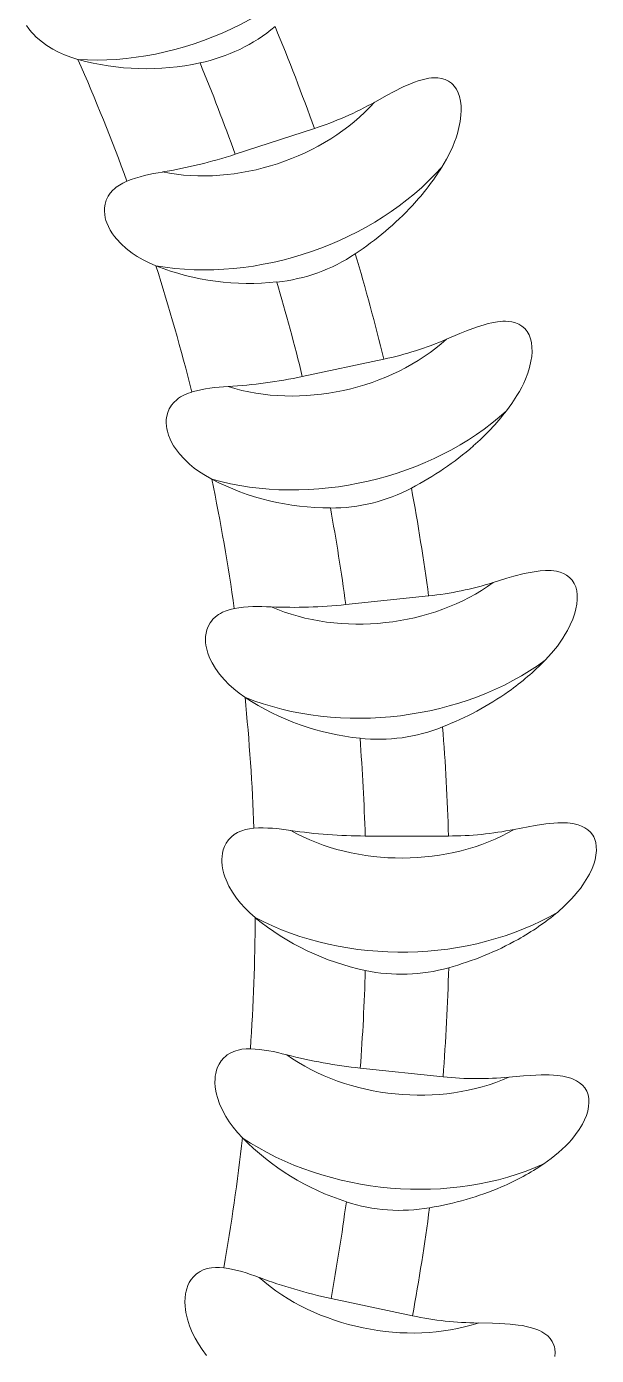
# Model space of a CAD drawing. Extents: x 89 to 512, y -33 to 440.
# Drawn here: x 503.03 to 509.87, y 247.61 to 263.59 of the extents above; entities that cross this region are included whole.
import ezdxf

# ---------------------------------------------------------------- set-up
doc = ezdxf.new("R2010")
doc.units = 0
doc.header["$LTSCALE"] = 7
doc.header["$MEASUREMENT"] = 0
doc.layers.add('8', color=252, linetype='CONTINUOUS', lineweight=15)

msp = doc.modelspace()

# ---------------------------------------------------------------- linework, layer by layer
at = {"layer": '8', "ltscale": 0.025012}
for p, q in [((506.484, 262.365), (505.533, 262.056)), ((506.484, 262.365), (505.533, 262.056)), ((506.339, 259.383), (507.318, 259.591)), ((506.339, 259.383), (507.318, 259.591)), ((506.862, 256.64), (507.857, 256.744)), ((506.862, 256.64), (507.857, 256.744)), ((507.095, 253.857), (508.095, 253.857)), ((507.095, 253.857), (508.095, 253.857)), ((507.036, 251.066), (508.031, 250.961)), ((507.036, 251.066), (508.031, 250.961)), ((506.685, 248.295), (507.664, 248.087)), ((506.685, 248.295), (507.664, 248.087))]:
    msp.add_line(p, q, dxfattribs=at)
at = {"layer": '8'}
for points in [[(503.028, 263.606), (503.055, 263.564), (503.087, 263.524), (503.113, 263.496), (503.14, 263.468), (503.201, 263.415), (503.269, 263.365), (503.344, 263.319), (503.411, 263.284), (503.483, 263.252), (503.56, 263.223), (503.643, 263.197)], [(503.028, 263.606), (503.055, 263.564), (503.087, 263.524), (503.113, 263.496), (503.14, 263.468), (503.201, 263.415), (503.269, 263.365), (503.344, 263.319), (503.411, 263.284), (503.483, 263.252), (503.56, 263.223), (503.643, 263.197)], [(508.014, 261.901), (508.071, 261.998), (508.122, 262.097), (508.146, 262.151), (508.168, 262.206), (508.186, 262.255), (508.202, 262.306), (508.221, 262.378), (508.236, 262.451), (508.245, 262.526), (508.248, 262.582), (508.247, 262.638), (508.24, 262.694), (508.228, 262.749), (508.212, 262.795), (508.19, 262.838), (508.163, 262.876), (508.147, 262.894), (508.13, 262.909), (508.094, 262.935), (508.054, 262.954), (508.012, 262.966), (507.969, 262.973), (507.925, 262.974), (507.893, 262.973), (507.86, 262.969), (507.795, 262.956), (507.732, 262.938), (507.686, 262.922), (507.641, 262.904), (507.552, 262.865), (507.436, 262.808), (507.36, 262.768), (507.209, 262.684)], [(508.014, 261.901), (508.071, 261.998), (508.122, 262.097), (508.146, 262.151), (508.168, 262.206), (508.186, 262.255), (508.202, 262.306), (508.221, 262.378), (508.236, 262.451), (508.245, 262.526), (508.248, 262.582), (508.247, 262.638), (508.24, 262.694), (508.228, 262.749), (508.212, 262.795), (508.19, 262.838), (508.163, 262.876), (508.147, 262.894), (508.13, 262.909), (508.094, 262.935), (508.054, 262.954), (508.012, 262.966), (507.969, 262.973), (507.925, 262.974), (507.893, 262.973), (507.86, 262.969), (507.795, 262.956), (507.732, 262.938), (507.686, 262.922), (507.641, 262.904), (507.552, 262.865), (507.436, 262.808), (507.36, 262.768), (507.209, 262.684)], [(504.233, 261.732), (504.185, 261.71), (504.142, 261.685), (504.105, 261.659), (504.082, 261.64), (504.063, 261.622), (504.032, 261.586), (504.008, 261.551), (503.995, 261.526), (503.985, 261.502), (503.971, 261.456), (503.964, 261.412), (503.963, 261.37), (503.966, 261.33), (503.973, 261.29), (503.981, 261.261), (503.99, 261.232), (504.01, 261.186), (504.033, 261.142), (504.06, 261.099), (504.083, 261.067), (504.107, 261.037), (504.162, 260.978), (504.224, 260.921), (504.295, 260.867), (504.357, 260.826), (504.426, 260.787), (504.499, 260.749), (504.579, 260.715)], [(504.233, 261.732), (504.185, 261.71), (504.142, 261.685), (504.105, 261.659), (504.082, 261.64), (504.063, 261.622), (504.032, 261.586), (504.008, 261.551), (503.995, 261.526), (503.985, 261.502), (503.971, 261.456), (503.964, 261.412), (503.963, 261.37), (503.966, 261.33), (503.973, 261.29), (503.981, 261.261), (503.99, 261.232), (504.01, 261.186), (504.033, 261.142), (504.06, 261.099), (504.083, 261.067), (504.107, 261.037), (504.162, 260.978), (504.224, 260.921), (504.295, 260.867), (504.357, 260.826), (504.426, 260.787), (504.499, 260.749), (504.579, 260.715)], [(508.791, 258.969), (508.857, 259.059), (508.918, 259.153), (508.948, 259.204), (508.975, 259.256), (508.999, 259.304), (509.02, 259.352), (509.047, 259.422), (509.069, 259.493), (509.086, 259.566), (509.095, 259.622), (509.099, 259.678), (509.098, 259.734), (509.092, 259.79), (509.081, 259.837), (509.064, 259.883), (509.041, 259.924), (509.027, 259.942), (509.012, 259.96), (508.978, 259.989), (508.94, 260.012), (508.9, 260.029), (508.858, 260.04), (508.815, 260.046), (508.782, 260.048), (508.749, 260.047), (508.684, 260.041), (508.618, 260.03), (508.571, 260.019), (508.524, 260.006), (508.432, 259.977), (508.311, 259.932), (508.231, 259.899), (508.072, 259.832)], [(508.791, 258.969), (508.857, 259.059), (508.918, 259.153), (508.948, 259.204), (508.975, 259.256), (508.999, 259.304), (509.02, 259.352), (509.047, 259.422), (509.069, 259.493), (509.086, 259.566), (509.095, 259.622), (509.099, 259.678), (509.098, 259.734), (509.092, 259.79), (509.081, 259.837), (509.064, 259.883), (509.041, 259.924), (509.027, 259.942), (509.012, 259.96), (508.978, 259.989), (508.94, 260.012), (508.9, 260.029), (508.858, 260.04), (508.815, 260.046), (508.782, 260.048), (508.749, 260.047), (508.684, 260.041), (508.618, 260.03), (508.571, 260.019), (508.524, 260.006), (508.432, 259.977), (508.311, 259.932), (508.231, 259.899), (508.072, 259.832)], [(505.013, 259.196), (504.962, 259.179), (504.917, 259.159), (504.877, 259.137), (504.853, 259.121), (504.832, 259.104), (504.797, 259.072), (504.77, 259.04), (504.755, 259.017), (504.742, 258.994), (504.723, 258.949), (504.712, 258.906), (504.706, 258.865), (504.705, 258.824), (504.708, 258.784), (504.713, 258.754), (504.719, 258.724), (504.733, 258.677), (504.752, 258.63), (504.774, 258.585), (504.794, 258.551), (504.815, 258.518), (504.863, 258.454), (504.919, 258.391), (504.984, 258.33), (505.042, 258.282), (505.105, 258.236), (505.175, 258.191), (505.251, 258.148)], [(505.013, 259.196), (504.962, 259.179), (504.917, 259.159), (504.877, 259.137), (504.853, 259.121), (504.832, 259.104), (504.797, 259.072), (504.77, 259.04), (504.755, 259.017), (504.742, 258.994), (504.723, 258.949), (504.712, 258.906), (504.706, 258.865), (504.705, 258.824), (504.708, 258.784), (504.713, 258.754), (504.719, 258.724), (504.733, 258.677), (504.752, 258.63), (504.774, 258.585), (504.794, 258.551), (504.815, 258.518), (504.863, 258.454), (504.919, 258.391), (504.984, 258.33), (505.042, 258.282), (505.105, 258.236), (505.175, 258.191), (505.251, 258.148)], [(509.257, 255.972), (509.332, 256.055), (509.403, 256.142), (509.437, 256.189), (509.47, 256.238), (509.498, 256.283), (509.525, 256.329), (509.559, 256.396), (509.588, 256.464), (509.613, 256.535), (509.627, 256.59), (509.637, 256.645), (509.643, 256.701), (509.642, 256.757), (509.636, 256.805), (509.624, 256.852), (509.605, 256.895), (509.593, 256.915), (509.58, 256.934), (509.55, 256.967), (509.514, 256.994), (509.476, 257.015), (509.435, 257.03), (509.393, 257.04), (509.361, 257.046), (509.328, 257.049), (509.262, 257.05), (509.196, 257.045), (509.148, 257.039), (509.1, 257.031), (509.005, 257.012), (508.88, 256.98), (508.797, 256.956), (508.632, 256.905)], [(509.257, 255.972), (509.332, 256.055), (509.403, 256.142), (509.437, 256.189), (509.47, 256.238), (509.498, 256.283), (509.525, 256.329), (509.559, 256.396), (509.588, 256.464), (509.613, 256.535), (509.627, 256.59), (509.637, 256.645), (509.643, 256.701), (509.642, 256.757), (509.636, 256.805), (509.624, 256.852), (509.605, 256.895), (509.593, 256.915), (509.58, 256.934), (509.55, 256.967), (509.514, 256.994), (509.476, 257.015), (509.435, 257.03), (509.393, 257.04), (509.361, 257.046), (509.328, 257.049), (509.262, 257.05), (509.196, 257.045), (509.148, 257.039), (509.1, 257.031), (509.005, 257.012), (508.88, 256.98), (508.797, 256.956), (508.632, 256.905)], [(505.523, 256.593), (505.471, 256.581), (505.424, 256.566), (505.382, 256.548), (505.356, 256.534), (505.334, 256.52), (505.296, 256.492), (505.266, 256.463), (505.247, 256.441), (505.232, 256.42), (505.209, 256.377), (505.193, 256.336), (505.184, 256.295), (505.178, 256.255), (505.177, 256.215), (505.178, 256.185), (505.182, 256.154), (505.191, 256.105), (505.205, 256.057), (505.222, 256.01), (505.238, 255.974), (505.255, 255.939), (505.297, 255.87), (505.346, 255.802), (505.404, 255.735), (505.456, 255.681), (505.515, 255.628), (505.579, 255.576), (505.65, 255.526)], [(505.523, 256.593), (505.471, 256.581), (505.424, 256.566), (505.382, 256.548), (505.356, 256.534), (505.334, 256.52), (505.296, 256.492), (505.266, 256.463), (505.247, 256.441), (505.232, 256.42), (505.209, 256.377), (505.193, 256.336), (505.184, 256.295), (505.178, 256.255), (505.177, 256.215), (505.178, 256.185), (505.182, 256.154), (505.191, 256.105), (505.205, 256.057), (505.222, 256.01), (505.238, 255.974), (505.255, 255.939), (505.297, 255.87), (505.346, 255.802), (505.404, 255.735), (505.456, 255.681), (505.515, 255.628), (505.579, 255.576), (505.65, 255.526)], [(505.758, 253.951), (505.706, 253.944), (505.657, 253.934), (505.614, 253.92), (505.587, 253.91), (505.562, 253.898), (505.522, 253.874), (505.489, 253.848), (505.469, 253.828), (505.451, 253.809), (505.424, 253.769), (505.404, 253.73), (505.39, 253.69), (505.38, 253.651), (505.375, 253.611), (505.373, 253.58), (505.373, 253.55), (505.377, 253.5), (505.386, 253.451), (505.398, 253.402), (505.41, 253.365), (505.424, 253.328), (505.458, 253.255), (505.5, 253.182), (505.55, 253.109), (505.597, 253.05), (505.649, 252.992), (505.708, 252.934), (505.773, 252.876)], [(505.758, 253.951), (505.706, 253.944), (505.657, 253.934), (505.614, 253.92), (505.587, 253.91), (505.562, 253.898), (505.522, 253.874), (505.489, 253.848), (505.469, 253.828), (505.451, 253.809), (505.424, 253.769), (505.404, 253.73), (505.39, 253.69), (505.38, 253.651), (505.375, 253.611), (505.373, 253.58), (505.373, 253.55), (505.377, 253.5), (505.386, 253.451), (505.398, 253.402), (505.41, 253.365), (505.424, 253.328), (505.458, 253.255), (505.5, 253.182), (505.55, 253.109), (505.597, 253.05), (505.649, 252.992), (505.708, 252.934), (505.773, 252.876)], [(509.407, 252.943), (509.49, 253.017), (509.57, 253.096), (509.609, 253.14), (509.647, 253.185), (509.68, 253.227), (509.711, 253.27), (509.751, 253.333), (509.788, 253.398), (509.82, 253.466), (509.84, 253.518), (509.856, 253.572), (509.867, 253.627), (509.872, 253.683), (509.871, 253.732), (509.864, 253.78), (509.85, 253.825), (509.84, 253.846), (509.829, 253.866), (509.802, 253.902), (509.77, 253.932), (509.734, 253.957), (509.695, 253.976), (509.654, 253.991), (509.622, 254), (509.59, 254.006), (509.525, 254.014), (509.459, 254.016), (509.41, 254.015), (509.361, 254.013), (509.265, 254.003), (509.137, 253.984), (509.053, 253.969), (508.883, 253.936)], [(509.407, 252.943), (509.49, 253.017), (509.57, 253.096), (509.609, 253.14), (509.647, 253.185), (509.68, 253.227), (509.711, 253.27), (509.751, 253.333), (509.788, 253.398), (509.82, 253.466), (509.84, 253.518), (509.856, 253.572), (509.867, 253.627), (509.872, 253.683), (509.871, 253.732), (509.864, 253.78), (509.85, 253.825), (509.84, 253.846), (509.829, 253.866), (509.802, 253.902), (509.77, 253.932), (509.734, 253.957), (509.695, 253.976), (509.654, 253.991), (509.622, 254), (509.59, 254.006), (509.525, 254.014), (509.459, 254.016), (509.41, 254.015), (509.361, 254.013), (509.265, 254.003), (509.137, 253.984), (509.053, 253.969), (508.883, 253.936)], [(505.716, 251.298), (505.663, 251.297), (505.614, 251.292), (505.569, 251.283), (505.541, 251.275), (505.516, 251.267), (505.473, 251.247), (505.437, 251.224), (505.415, 251.207), (505.396, 251.189), (505.365, 251.152), (505.341, 251.115), (505.322, 251.078), (505.309, 251.039), (505.299, 251), (505.294, 250.97), (505.291, 250.94), (505.29, 250.89), (505.293, 250.84), (505.301, 250.79), (505.309, 250.752), (505.319, 250.714), (505.345, 250.638), (505.379, 250.561), (505.421, 250.483), (505.462, 250.42), (505.508, 250.356), (505.56, 250.292), (505.619, 250.228)], [(505.716, 251.298), (505.663, 251.297), (505.614, 251.292), (505.569, 251.283), (505.541, 251.275), (505.516, 251.267), (505.473, 251.247), (505.437, 251.224), (505.415, 251.207), (505.396, 251.189), (505.365, 251.152), (505.341, 251.115), (505.322, 251.078), (505.309, 251.039), (505.299, 251), (505.294, 250.97), (505.291, 250.94), (505.29, 250.89), (505.293, 250.84), (505.301, 250.79), (505.309, 250.752), (505.319, 250.714), (505.345, 250.638), (505.379, 250.561), (505.421, 250.483), (505.462, 250.42), (505.508, 250.356), (505.56, 250.292), (505.619, 250.228)], [(509.239, 249.914), (509.33, 249.98), (509.417, 250.05), (509.461, 250.089), (509.503, 250.13), (509.54, 250.168), (509.576, 250.208), (509.623, 250.266), (509.666, 250.327), (509.705, 250.391), (509.73, 250.442), (509.752, 250.494), (509.768, 250.547), (509.779, 250.602), (509.783, 250.651), (509.781, 250.699), (509.772, 250.745), (509.765, 250.767), (509.756, 250.788), (509.733, 250.827), (509.704, 250.86), (509.671, 250.889), (509.634, 250.912), (509.595, 250.931), (509.564, 250.943), (509.533, 250.953), (509.469, 250.967), (509.403, 250.977), (509.355, 250.981), (509.306, 250.983), (509.209, 250.984), (509.08, 250.978), (508.995, 250.972), (508.822, 250.957)], [(509.239, 249.914), (509.33, 249.98), (509.417, 250.05), (509.461, 250.089), (509.503, 250.13), (509.54, 250.168), (509.576, 250.208), (509.623, 250.266), (509.666, 250.327), (509.705, 250.391), (509.73, 250.442), (509.752, 250.494), (509.768, 250.547), (509.779, 250.602), (509.783, 250.651), (509.781, 250.699), (509.772, 250.745), (509.765, 250.767), (509.756, 250.788), (509.733, 250.827), (509.704, 250.86), (509.671, 250.889), (509.634, 250.912), (509.595, 250.931), (509.564, 250.943), (509.533, 250.953), (509.469, 250.967), (509.403, 250.977), (509.355, 250.981), (509.306, 250.983), (509.209, 250.984), (509.08, 250.978), (508.995, 250.972), (508.822, 250.957)], [(505.397, 248.665), (505.344, 248.669), (505.295, 248.669), (505.249, 248.665), (505.221, 248.66), (505.195, 248.654), (505.15, 248.639), (505.112, 248.62), (505.088, 248.605), (505.067, 248.59), (505.032, 248.556), (505.004, 248.522), (504.982, 248.486), (504.965, 248.45), (504.951, 248.412), (504.943, 248.383), (504.937, 248.353), (504.931, 248.303), (504.929, 248.253), (504.931, 248.203), (504.935, 248.164), (504.941, 248.125), (504.959, 248.047), (504.984, 247.967), (505.018, 247.885), (505.052, 247.818), (505.091, 247.749), (505.137, 247.68), (505.188, 247.61)], [(505.397, 248.665), (505.344, 248.669), (505.295, 248.669), (505.249, 248.665), (505.221, 248.66), (505.195, 248.654), (505.15, 248.639), (505.112, 248.62), (505.088, 248.605), (505.067, 248.59), (505.032, 248.556), (505.004, 248.522), (504.982, 248.486), (504.965, 248.45), (504.951, 248.412), (504.943, 248.383), (504.937, 248.353), (504.931, 248.303), (504.929, 248.253), (504.931, 248.203), (504.935, 248.164), (504.941, 248.125), (504.959, 248.047), (504.984, 247.967), (505.018, 247.885), (505.052, 247.818), (505.091, 247.749), (505.137, 247.68), (505.188, 247.61)], [(509.374, 247.596), (509.377, 247.644), (509.373, 247.691), (509.368, 247.713), (509.361, 247.735), (509.342, 247.776), (509.317, 247.812), (509.287, 247.844), (509.253, 247.871), (509.216, 247.894), (509.187, 247.909), (509.157, 247.922), (509.094, 247.943), (509.03, 247.959), (508.983, 247.969), (508.934, 247.976), (508.838, 247.987), (508.709, 247.995), (508.623, 247.998), (508.45, 248.001)], [(509.374, 247.596), (509.377, 247.644), (509.373, 247.691), (509.368, 247.713), (509.361, 247.735), (509.342, 247.776), (509.317, 247.812), (509.287, 247.844), (509.253, 247.871), (509.216, 247.894), (509.187, 247.909), (509.157, 247.922), (509.094, 247.943), (509.03, 247.959), (508.983, 247.969), (508.934, 247.976), (508.838, 247.987), (508.709, 247.995), (508.623, 247.998), (508.45, 248.001)]]:
    msp.add_lwpolyline(points, dxfattribs=at)
for centre, radius, start, end in [((504.679, 265.191), 2.082, 281.9458, 309.7937), ((504.679, 265.191), 2.082, 281.9458, 309.7937), ((480.431, 253.026), 27.677, 19.7213, 22.4413), ((480.431, 253.026), 27.677, 19.7213, 22.4413), ((480.431, 253.026), 25.344, 20.0914, 23.6598), ((480.431, 253.026), 25.344, 20.0914, 23.6598), ((504.46, 266.132), 3.047, 254.4877, 282.3209), ((504.46, 266.132), 3.047, 254.4877, 282.3209), ((480.431, 253.026), 26.677, 19.7859, 22.3129), ((480.431, 253.026), 26.677, 19.7859, 22.3129), ((505.26, 266.139), 3.967, 287.9805, 299.4285), ((505.26, 266.139), 3.967, 287.9805, 299.4285), ((503.664, 267.812), 6.052, 279.4788, 287.9875), ((503.664, 267.812), 6.052, 279.4788, 287.9875), ((504.918, 259.941), 1.918, 97.7072, 110.9356), ((504.918, 259.941), 1.918, 97.7072, 110.9356), ((505.395, 263.538), 3.089, 317.2435, 327.9936), ((505.395, 263.538), 3.089, 317.2435, 327.9936), ((504.906, 264.005), 3.765, 303.3492, 317.0795), ((504.906, 264.005), 3.765, 303.3492, 317.0795), ((505.818, 262.589), 2.082, 275.9458, 303.7937), ((505.818, 262.589), 2.082, 275.9458, 303.7937), ((480.431, 253.026), 27.677, 13.7213, 16.4413), ((480.431, 253.026), 27.677, 13.7213, 16.4413), ((480.431, 253.026), 25.344, 14.0914, 17.6598), ((480.431, 253.026), 25.344, 14.0914, 17.6598), ((505.698, 263.549), 3.047, 248.4877, 276.3209), ((505.698, 263.549), 3.047, 248.4877, 276.3209), ((480.431, 253.026), 26.677, 13.7859, 16.3129), ((480.431, 253.026), 26.677, 13.7859, 16.3129), ((506.494, 263.472), 3.967, 281.9805, 293.4285), ((506.494, 263.472), 3.967, 281.9805, 293.4285), ((505.082, 265.303), 6.052, 273.4788, 281.9875), ((505.082, 265.303), 6.052, 273.4788, 281.9875), ((505.507, 257.344), 1.918, 91.7072, 104.9356), ((505.507, 257.344), 1.918, 91.7072, 104.9356), ((506.357, 260.871), 3.089, 311.2435, 321.9936), ((506.357, 260.871), 3.089, 311.2435, 321.9936), ((505.92, 261.386), 3.765, 297.3492, 311.0795), ((505.92, 261.386), 3.765, 297.3492, 311.0795), ((480.431, 253.026), 25.344, 8.0914, 11.6598), ((480.431, 253.026), 25.344, 8.0914, 11.6598), ((506.66, 260.85), 3.047, 242.4877, 270.3209), ((506.66, 260.85), 3.047, 242.4877, 270.3209), ((506.679, 259.883), 2.082, 269.9458, 297.793), ((506.679, 259.883), 2.082, 269.9458, 297.793), ((480.431, 253.026), 27.677, 7.7213, 10.4413), ((480.431, 253.026), 27.677, 7.7213, 10.4413), ((480.431, 253.026), 26.677, 7.7859, 10.3129), ((480.431, 253.026), 26.677, 7.7859, 10.3129), ((507.444, 260.69), 3.967, 275.9805, 287.4285), ((507.444, 260.69), 3.967, 275.9805, 287.4285), ((505.821, 254.699), 1.918, 85.7072, 98.9356), ((505.821, 254.699), 1.918, 85.7072, 98.9356), ((506.231, 262.659), 6.052, 267.4788, 275.9875), ((506.231, 262.659), 6.052, 267.4788, 275.9875), ((507.035, 258.118), 3.089, 305.2435, 315.9936), ((507.035, 258.118), 3.089, 305.2435, 315.9936), ((506.654, 258.676), 3.765, 291.3492, 305.0795), ((506.654, 258.676), 3.765, 291.3492, 305.0795), ((507.334, 258.065), 3.047, 236.4877, 264.3209), ((507.334, 258.065), 3.047, 236.4877, 264.3209), ((480.431, 253.026), 25.344, 2.0914, 5.6598), ((480.431, 253.026), 25.344, 2.0914, 5.6598), ((507.252, 257.102), 2.082, 263.9467, 291.7922), ((507.252, 257.102), 2.082, 263.9467, 291.7922), ((480.431, 253.026), 27.677, 1.7213, 4.4413), ((480.431, 253.026), 27.677, 1.7213, 4.4413), ((480.431, 253.026), 26.677, 1.7859, 4.3129), ((480.431, 253.026), 26.677, 1.7859, 4.3129), ((505.857, 252.036), 1.918, 79.7072, 92.9356), ((505.857, 252.036), 1.918, 79.7072, 92.9356), ((507.096, 259.909), 6.052, 261.4788, 269.9875), ((507.096, 259.909), 6.052, 261.4788, 269.9875), ((508.097, 257.824), 3.967, 269.9805, 281.4285), ((508.097, 257.824), 3.967, 269.9805, 281.4285), ((480.431, 253.026), 25.344, 356.0914, 359.6598), ((480.431, 253.026), 25.344, 356.0914, 359.6598), ((507.713, 255.225), 3.047, 230.4877, 258.3209), ((507.713, 255.225), 3.047, 230.4877, 258.3209), ((507.422, 255.309), 3.089, 299.2435, 309.9936), ((507.422, 255.309), 3.089, 299.2435, 309.9936), ((507.101, 255.904), 3.765, 285.3492, 299.0795), ((507.101, 255.904), 3.765, 285.3492, 299.0795), ((480.431, 253.026), 26.677, 355.7859, 358.3129), ((480.431, 253.026), 26.677, 355.7859, 358.3129), ((507.531, 254.276), 2.082, 257.9458, 285.7937), ((507.531, 254.276), 2.082, 257.9458, 285.7937), ((480.431, 253.026), 27.677, 355.7213, 358.4413), ((480.431, 253.026), 27.677, 355.7213, 358.4413), ((505.614, 249.383), 1.918, 73.7072, 86.9356), ((505.614, 249.383), 1.918, 73.7072, 86.9356), ((507.67, 257.084), 6.052, 255.4788, 263.9875), ((507.67, 257.084), 6.052, 255.4788, 263.9875), ((508.447, 254.906), 3.967, 263.9805, 275.4285), ((508.447, 254.906), 3.967, 263.9805, 275.4285), ((480.431, 253.026), 25.344, 350.0914, 353.6598), ((480.431, 253.026), 25.344, 350.0914, 353.6598), ((507.794, 252.362), 3.047, 224.4877, 252.3209), ((507.794, 252.362), 3.047, 224.4877, 252.3209), ((507.513, 252.475), 3.089, 293.2435, 303.9936), ((507.513, 252.475), 3.089, 293.2435, 303.9936), ((507.256, 253.101), 3.765, 279.3492, 293.0795), ((507.256, 253.101), 3.765, 279.3492, 293.0795), ((480.431, 253.026), 26.677, 349.7859, 352.3129), ((480.431, 253.026), 26.677, 349.7859, 352.3129), ((507.513, 251.437), 2.082, 251.9456, 279.794), ((507.513, 251.437), 2.082, 251.9456, 279.794), ((480.431, 253.026), 27.677, 349.7213, 352.4413), ((480.431, 253.026), 27.677, 349.7213, 352.4413), ((505.095, 246.771), 1.918, 67.7072, 80.9356), ((505.095, 246.771), 1.918, 67.7072, 80.9356), ((507.945, 254.215), 6.052, 249.4788, 257.9875), ((507.945, 254.215), 6.052, 249.4788, 257.9875), ((508.49, 251.967), 3.967, 257.9805, 269.4285), ((508.49, 251.967), 3.967, 257.9805, 269.4285)]:
    msp.add_arc(centre, radius, start, end, dxfattribs=at)
at = {"layer": '8', "extrusion": (0, 0, -1)}
for centre, major_axis, start_param, end_param in [((504.578, 265.418), (2.668, 1.188), 0.873052, 2.216659), ((504.578, 265.418), (2.668, 1.188), 0.873052, 2.216659), ((505.566, 263.364), (2.016, 0.655), 0.879276, 2.249774), ((505.566, 263.364), (2.016, 0.655), 0.879276, 2.249774), ((505.741, 262.826), (2.777, 0.902), 0.873052, 2.216659), ((505.741, 262.826), (2.777, 0.902), 0.873052, 2.216659), ((506.509, 260.68), (2.074, 0.441), 0.879276, 2.249774), ((506.509, 260.68), (2.074, 0.441), 0.879276, 2.249774), ((506.627, 260.127), (2.856, 0.607), 0.873052, 2.216659), ((506.627, 260.127), (2.856, 0.607), 0.873052, 2.216659), ((507.167, 257.912), (2.108, 0.222), 0.879276, 2.249774), ((507.167, 257.912), (2.108, 0.222), 0.879276, 2.249774), ((507.226, 257.349), (2.904, 0.305), 0.873052, 2.216659), ((507.226, 257.349), (2.904, 0.305), 0.873052, 2.216659), ((507.531, 255.091), (2.12, 0), 0.879276, 2.249774), ((507.531, 255.091), (2.12, 0), 0.879276, 2.249774), ((507.531, 254.525), (2.92, 0), 0.873052, 2.216659), ((507.531, 254.525), (2.92, 0), 0.873052, 2.216659), ((507.598, 252.247), (2.108, -0.222), 0.879276, 2.249774), ((507.598, 252.247), (2.108, -0.222), 0.879276, 2.249774), ((507.539, 251.684), (2.904, -0.305), 0.873052, 2.216659), ((507.539, 251.684), (2.904, -0.305), 0.873052, 2.216659), ((507.368, 249.411), (2.074, -0.441), 0.879276, 2.249774), ((507.368, 249.411), (2.074, -0.441), 0.879276, 2.249774)]:
    msp.add_ellipse(centre, major_axis=major_axis, ratio=0.707107, start_param=start_param, end_param=end_param, dxfattribs=at)

doc.saveas('drawing.dxf')
